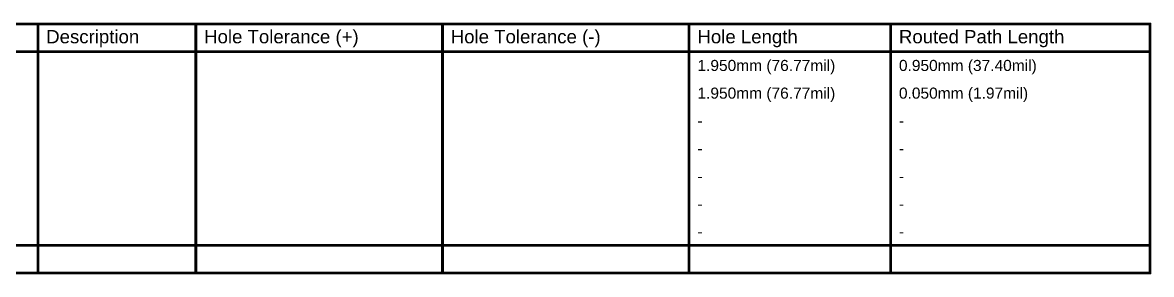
# Model space of a CAD drawing. Header units: inches. Extents: x -6 to 328, y -6 to 90.
# Drawn here: x 172.7 to 327.7, y 54.9 to 89.6 of the extents above; entities that cross this region are included whole.
import ezdxf

# ---------------------------------------------------------------- set-up
doc = ezdxf.new("R2010")
doc.units = ezdxf.units.IN
doc.layers.add('Drill Drawing', color=1, linetype='Continuous')
doc.styles.add('Arial', font='', dxfattribs={"height": 0.2})
doc.styles.get('Arial').set_extended_font_data('Arial')

msp = doc.modelspace()

# ---------------------------------------------------------------- linework, layer by layer
at = {"layer": 'Drill Drawing'}
for points in [[(-5.71, 89.41, 0.381, 0.381, 0), (327.5, 89.41, 0.381, 0.381, 0)], [(174.76, 55.12, 0.381, 0.381, 0), (174.76, 89.41, 0.381, 0.381, 0)], [(196.45, 55.12, 0.381, 0.381, 0), (196.45, 89.41, 0.381, 0.381, 0)], [(230.32, 55.12, 0.381, 0.381, 0), (230.32, 89.41, 0.381, 0.381, 0)], [(264.19, 55.12, 0.381, 0.381, 0), (264.19, 89.41, 0.381, 0.381, 0)], [(291.87, 55.12, 0.381, 0.381, 0), (291.87, 89.41, 0.381, 0.381, 0)], [(327.5, 55.12, 0.381, 0.381, 0), (327.5, 89.41, 0.381, 0.381, 0)], [(-5.71, 85.6, 0.381, 0.381, 0), (327.5, 85.6, 0.381, 0.381, 0)], [(-5.71, 58.93, 0.381, 0.381, 0), (327.5, 58.93, 0.381, 0.381, 0)], [(-5.71, 55.12, 0.381, 0.381, 0), (327.5, 55.12, 0.381, 0.381, 0)]]:
    msp.add_lwpolyline(points, format="xyseb", dxfattribs=at)
for points in [[(174.67, 89.41, 0.191, 0.191, 1), (174.86, 89.41, 0.191, 0.191, 1)], [(196.35, 89.41, 0.191, 0.191, 1), (196.54, 89.41, 0.191, 0.191, 1)], [(230.22, 89.41, 0.191, 0.191, 1), (230.41, 89.41, 0.191, 0.191, 1)], [(264.1, 89.41, 0.191, 0.191, 1), (264.29, 89.41, 0.191, 0.191, 1)], [(291.78, 89.41, 0.191, 0.191, 1), (291.97, 89.41, 0.191, 0.191, 1)], [(327.4, 89.41, 0.191, 0.191, 1), (327.59, 89.41, 0.191, 0.191, 1)], [(327.4, 89.41, 0.191, 0.191, 1), (327.59, 89.41, 0.191, 0.191, 1)], [(327.4, 85.6, 0.191, 0.191, 1), (327.59, 85.6, 0.191, 0.191, 1)], [(327.4, 58.93, 0.191, 0.191, 1), (327.59, 58.93, 0.191, 0.191, 1)], [(174.67, 55.12, 0.191, 0.191, 1), (174.86, 55.12, 0.191, 0.191, 1)], [(196.35, 55.12, 0.191, 0.191, 1), (196.54, 55.12, 0.191, 0.191, 1)], [(230.22, 55.12, 0.191, 0.191, 1), (230.41, 55.12, 0.191, 0.191, 1)], [(264.1, 55.12, 0.191, 0.191, 1), (264.29, 55.12, 0.191, 0.191, 1)], [(291.78, 55.12, 0.191, 0.191, 1), (291.97, 55.12, 0.191, 0.191, 1)], [(327.4, 55.12, 0.191, 0.191, 1), (327.59, 55.12, 0.191, 0.191, 1)], [(327.4, 55.12, 0.191, 0.191, 1), (327.59, 55.12, 0.191, 0.191, 1)]]:
    msp.add_lwpolyline(points, format="xyseb", close=True, dxfattribs=at)

# ---------------------------------------------------------------- texts
at = {"layer": 'Drill Drawing', "style": 'Arial'}
for s, height, p in [('Description', 1.8288, (175.9, 86.74)), ('Hole Tolerance (+)', 1.8288, (197.59, 86.74)), ('Hole Tolerance (-)', 1.8288, (231.46, 86.74)), ('Hole Length', 1.8288, (265.34, 86.74)), ('Routed Path Length', 1.8288, (293.01, 86.74)), ('1.950mm (76.77mil)', 1.524, (265.34, 82.93)), ('0.950mm (37.40mil)', 1.524, (293.01, 82.93)), ('1.950mm (76.77mil)', 1.524, (265.34, 79.12)), ('0.050mm (1.97mil)', 1.524, (293.01, 79.12)), ('-', 1.52, (265.34, 75.31)), ('-', 1.52, (293.01, 75.31)), ('-', 1.52, (265.34, 71.5)), ('-', 1.52, (293.01, 71.5)), ('-', 1.52, (265.34, 67.69)), ('-', 1.52, (293.01, 67.69)), ('-', 1.52, (265.34, 63.88)), ('-', 1.52, (293.01, 63.88)), ('-', 1.52, (265.34, 60.07)), ('-', 1.52, (293.01, 60.07))]:
    msp.add_text(s, height=height, dxfattribs=at).set_placement(p)

doc.saveas('drawing.dxf')
